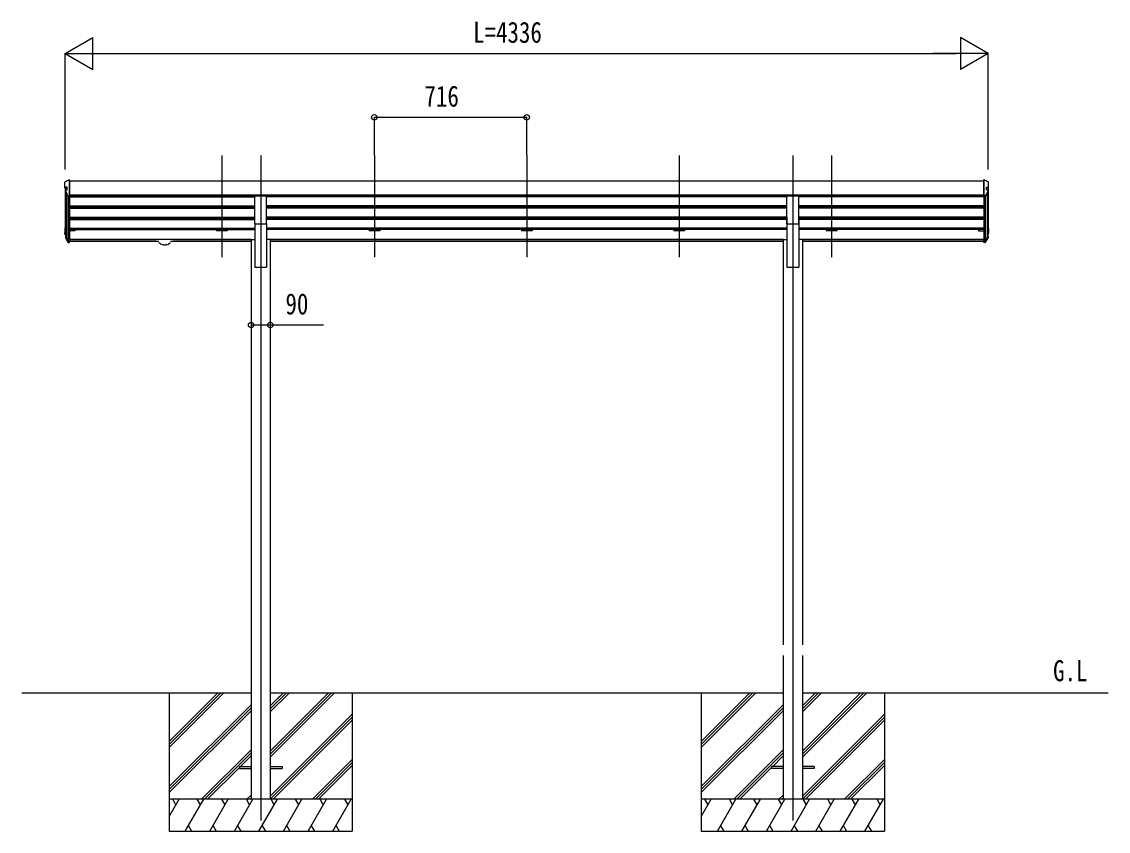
# Model space of a CAD drawing. Units: millimetres, scale not verified. Extents: x -12615 to 12615, y -8910 to 8910.
# Drawn here: x -3575 to 1530, y -4865 to -1063 of the extents above; entities that cross this region are included whole.
import ezdxf
from ezdxf.enums import TextEntityAlignment as Align

# ---------------------------------------------------------------- set-up
doc = ezdxf.new("R2010")
doc.units = ezdxf.units.MM
doc.header["$LTSCALE"] = 40
for name, color, linetype in [('0-2_USER1', 3, 'Continuous'), ('0-3_YKK_12', 2, 'Continuous'), ('0-4_YKK_13', 4, 'Continuous'), ('0-5_YKK_A1', 4, 'Continuous'), ('0-6_YKK_D', 6, 'Continuous')]:
    doc.layers.add(name, color=color, linetype=linetype)
doc.styles.add('ＭＳ ゴシック', font='')
doc.styles.get('ＭＳ ゴシック').set_extended_font_data('MS Gothic')

msp = doc.modelspace()

# ---------------------------------------------------------------- linework, layer by layer
at = {"layer": '0-3_YKK_12'}
for p, q in [((-2633.94, -1690.6), (-2633.94, -2168.11)), ((-2451.94, -1690.6), (-2451.94, -2168.11)), ((-1917.94, -1690.6), (-1917.94, -2168.11)), ((-1201.94, -1690.6), (-1201.94, -2168.11)), ((-485.94, -1690.6), (-485.94, -2168.11)), ((48.06, -1690.6), (48.06, -2168.11)), ((230.06, -1690.6), (230.06, -2168.11)), ((-2451.94, -2121.43), (-2451.94, -4815)), ((48.06, -2121.43), (48.06, -4815))]:
    msp.add_line(p, q, dxfattribs=at)
at = {"layer": '0-4_YKK_13'}
for p, q in [((-3371.94, -1838.13), (-3371.94, -1817.1)), ((-3350.96, -1805.8), (-3349.94, -1805.8)), ((-3349.94, -1879.88), (-3349.94, -1805.8)), ((947.08, -1805.8), (946.06, -1805.8)), ((946.06, -1879.88), (946.06, -1805.8)), ((968.06, -1838.13), (968.06, -1817.1)), ((-3371.94, -1842.71), (-3371.94, -1838.13)), ((-3369.94, -1844.7), (-3361.14, -1844.7)), ((-3369.57, -1855.48), (-3369.57, -1859.65)), ((-3369.33, -1860.6), (-3357.71, -1881.94)), ((-3355.95, -1879.88), (-3349.94, -1879.88)), ((-3355.95, -1882.98), (-3349.94, -1882.98)), ((-2479.44, -2012.43), (-2479.44, -1880.63)), ((-2479.44, -1880.63), (-2424.44, -1880.63)), ((-2424.44, -2012.43), (-2424.44, -1880.63)), ((20.56, -2012.43), (20.56, -1880.63)), ((20.56, -1880.63), (75.56, -1880.63)), ((75.56, -2012.43), (75.56, -1880.63)), ((952.07, -1879.88), (946.06, -1879.88)), ((952.07, -1882.98), (946.06, -1882.98)), ((965.45, -1860.6), (953.83, -1881.94)), ((966.06, -1844.7), (957.26, -1844.7)), ((965.69, -1855.48), (965.69, -1859.65)), ((968.06, -1842.71), (968.06, -1838.13)), ((-3371.94, -2033.26), (-3371.94, -2054.17)), ((-3370.44, -2033.26), (-3370.44, -2054.17)), ((-3369.94, -2031.27), (-3370.05, -2031.27)), ((-3369.94, -2032.76), (-3369.97, -2032.76)), ((-3369.94, -2033.28), (-3369.97, -2033.28)), ((-2479.44, -2012.43), (-2424.44, -2012.43)), ((20.56, -2012.43), (75.56, -2012.43)), ((966.06, -2031.27), (966.16, -2031.27)), ((966.06, -2032.76), (966.09, -2032.76)), ((966.06, -2033.28), (966.09, -2033.28)), ((966.56, -2033.26), (966.56, -2054.17)), ((968.06, -2033.26), (968.06, -2054.17)), ((-3371.94, -2060.73), (-3371.94, -2054.17)), ((-3369.94, -2054.67), (-3364.97, -2054.67)), ((-3369.94, -2056.16), (-3364.97, -2056.16)), ((-3364.97, -2062.69), (-3369.94, -2062.69)), ((-3369.57, -2071.11), (-3369.57, -2077.28)), ((-3369.33, -2072.06), (-3357.71, -2093.4)), ((-3368.01, -2071.35), (-3356.39, -2092.69)), ((-3364.97, -2068.99), (-3367.68, -2069.13)), ((-3364.97, -2070.48), (-3367.6, -2070.62)), ((-3364.97, -2071), (-3367.6, -2071.14)), ((-3366.82, -2073.02), (-3356.22, -2092.46)), ((-3349.94, -2092.95), (-3349.94, -2092.68)), ((946.06, -2092.95), (946.06, -2092.68)), ((962.94, -2073.02), (952.34, -2092.46)), ((964.13, -2071.35), (952.51, -2092.69)), ((965.45, -2072.06), (953.83, -2093.4)), ((966.06, -2054.67), (961.09, -2054.67)), ((966.06, -2056.16), (961.09, -2056.16)), ((961.09, -2062.69), (966.06, -2062.69)), ((961.09, -2068.99), (963.8, -2069.13)), ((961.09, -2070.48), (963.72, -2070.62)), ((961.09, -2071), (963.72, -2071.14)), ((965.69, -2071.11), (965.69, -2077.28)), ((968.06, -2060.73), (968.06, -2054.17)), ((-3355.95, -2092.95), (-3349.94, -2092.95)), ((-3355.95, -2094.45), (-3349.94, -2094.45)), ((-3355.95, -2099.54), (-3349.94, -2099.54)), ((-3349.94, -2094.45), (-3349.94, -2092.95)), ((-3349.94, -2099.54), (-3349.94, -2094.45)), ((952.07, -2092.95), (946.06, -2092.95)), ((946.06, -2094.45), (946.06, -2092.95)), ((946.06, -2099.54), (946.06, -2094.45)), ((952.07, -2094.45), (946.06, -2094.45)), ((952.07, -2099.54), (946.06, -2099.54)), ((-2552.14, -4560.44), (-2552.14, -4569.44)), ((-2552.14, -4560.44), (-2497.14, -4560.44)), ((-2552.14, -4569.44), (-2497.14, -4569.44)), ((-2406.74, -4560.44), (-2351.74, -4560.44)), ((-2406.74, -4569.44), (-2351.74, -4569.44)), ((-2351.74, -4560.44), (-2351.74, -4569.44)), ((-52.14, -4560.44), (-52.14, -4569.44)), ((2.86, -4560.44), (-52.14, -4560.44)), ((2.86, -4569.44), (-52.14, -4569.44)), ((148.26, -4560.44), (93.26, -4560.44)), ((148.26, -4569.44), (93.26, -4569.44)), ((148.26, -4560.44), (148.26, -4569.44))]:
    msp.add_line(p, q, dxfattribs=at)
for points in [[(-3350.96, -1805.8), (-3351.62, -1805.91), (-3351.87, -1806.01)], [(947.08, -1805.8), (947.73, -1805.91), (947.99, -1806.01)], [(-3361.14, -1853.08), (-3361.14, -1840.15), (-3369.94, -1840.15)], [(-3369.33, -1860.6), (-3369.51, -1860.13), (-3369.57, -1859.65)], [(957.26, -1853.08), (957.26, -1840.15), (966.06, -1840.15)], [(965.45, -1860.6), (965.63, -1860.13), (965.69, -1859.65)], [(-3366.94, -2072.54), (-3366.91, -2072.78), (-3366.82, -2073.02)], [(963.06, -2072.54), (963.03, -2072.78), (962.94, -2073.02)], [(-2917.52, -2110.53), (-2918.34, -2109.77), (-2918.78, -2109.36), (-2920.35, -2107.87), (-2920.76, -2107.48), (-2921.87, -2106.45), (-2922.41, -2105.97), (-2923.06, -2105.43), (-2924.24, -2104.52), (-2925.37, -2103.74), (-2926.43, -2103.07), (-2927.4, -2102.52), (-2928.23, -2102.07), (-2929.39, -2101.51), (-2929.93, -2101.27)], [(-2913.93, -2107.84), (-2912.81, -2108.55), (-2911.66, -2109.17), (-2910.47, -2109.72), (-2909.26, -2110.19), (-2908.02, -2110.58), (-2906.76, -2110.88), (-2905.5, -2111.09), (-2904.22, -2111.22), (-2902.93, -2111.27), (-2901.65, -2111.22), (-2900.37, -2111.09), (-2899.1, -2110.88), (-2897.85, -2110.58), (-2896.61, -2110.19), (-2895.4, -2109.72), (-2894.21, -2109.17), (-2893.05, -2108.55), (-2891.93, -2107.84)], [(-2888.35, -2110.53), (-2887.53, -2109.77), (-2887.09, -2109.36), (-2885.51, -2107.87), (-2885.1, -2107.48), (-2884, -2106.45), (-2883.46, -2105.97), (-2882.81, -2105.43), (-2881.63, -2104.52), (-2880.5, -2103.74), (-2879.43, -2103.07), (-2878.47, -2102.52), (-2877.63, -2102.07), (-2876.48, -2101.51), (-2875.94, -2101.27)]]:
    msp.add_lwpolyline(points, dxfattribs=at)
for centre, radius, start, end in [((-3369.95, -1817.11), 1.99, 92.61029, 179.78273), ((966.07, -1817.11), 1.99, 0.21727, 87.38971), ((-3369.93, -1838.14), 2.01, 179.65646, 269.73028), ((-3369.95, -1842.7), 2, 180.1578, 270.15693), ((-3367.53, -1855.48), 2.05, 94.16146, 208.53562), ((-3355.93, -1877.9), 1.98, 206.22789, 269.52692), ((-3355.95, -1880.98), 2, 208.65684, 270.0631), ((952.05, -1877.9), 1.98, 270.47308, 333.77211), ((952.07, -1880.98), 2, 269.9369, 331.34316), ((963.65, -1855.48), 2.05, 331.46438, 85.83854), ((966.06, -1842.7), 2, 269.84307, 359.8422), ((966.05, -1838.14), 2.01, 270.26972, 0.34354), ((-3369.95, -2033.26), 1.99, 92.83246, 179.8532), ((-3369.94, -2033.26), 0.498, 92.83246, 179.8532), ((-3369.94, -2033.78), 0.498, 92.83246, 179.8532), ((966.06, -2033.26), 0.498, 0.1468, 87.16754), ((966.06, -2033.78), 0.498, 0.1468, 87.16754), ((966.07, -2033.26), 1.99, 0.1468, 87.16754), ((-3369.95, -2054.16), 2, 180.1578, 270.15693), ((-3369.97, -2060.71), 1.98, 180.53254, 270.72538), ((-3369.94, -2054.17), 0.499, 180.1578, 270.15693), ((-3368.94, -2053.69), 0.996, 180.13284, 257.20178), ((-3367.58, -2071.11), 1.99, 92.73844, 208.43621), ((-3367.78, -2077.3), 1.79, 179.20521, 209.83812), ((-3367.58, -2071.11), 0.497, 92.73844, 208.43621), ((-3367.57, -2071.64), 0.5, 92.92822, 148.19941), ((-3355.95, -2092.45), 0.5, 208.65684, 270.0631), ((-3355.35, -2091.98), 1, 208.65405, 257.13177), ((-3350.24, -2092.68), 0.298, 293.5963, 359.91972), ((946.36, -2092.68), 0.298, 180.08028, 246.4037), ((951.47, -2091.98), 1, 282.86823, 331.34595), ((952.07, -2092.45), 0.5, 269.9369, 331.34316), ((963.7, -2071.11), 0.497, 331.56379, 87.26156), ((963.69, -2071.64), 0.5, 31.80059, 87.07178), ((963.7, -2071.11), 1.99, 331.56379, 87.26156), ((965.06, -2053.69), 0.996, 282.79822, 359.86716), ((963.9, -2077.3), 1.79, 330.16188, 0.79479), ((966.06, -2054.16), 2, 269.84307, 359.8422), ((966.08, -2060.71), 1.98, 269.27462, 359.46746), ((966.06, -2054.17), 0.499, 269.84307, 359.8422), ((-3355.95, -2092.44), 2, 208.65684, 270.0631), ((-3355.98, -2097.52), 2.02, 210.93953, 270.83929), ((952.07, -2092.44), 2, 269.9369, 331.34316), ((952.1, -2097.52), 2.02, 269.16071, 329.06047)]:
    msp.add_arc(centre, radius, start, end, dxfattribs=at)
for centre, major_axis, ratio, start_param, end_param in [((-3494.51, -1833.51), (2175.25, 113.38), 0.005463, 1.5132142, 1.5132624), ((-3382.69, -1833.51), (222.61, 113.61), 0.042479, 1.4102522, 1.4918239), ((978.81, -1833.51), (-222.61, 113.61), 0.042479, 4.7913614, 4.8729331), ((1090.63, -1833.51), (-2175.25, 113.38), 0.005463, 4.7699229, 4.7699711), ((-3388.02, -1833.51), (-61.55, 113.97), 0.043861, 4.2804044, 4.4860427), ((-2765.81, -1833.51), (2175.25, 113.38), 0.005463, 1.847733, 1.8508593), ((984.14, -1833.51), (61.55, 113.97), 0.043861, 1.7971426, 2.0027809), ((361.93, -1833.51), (-2175.25, 113.38), 0.005463, 4.432326, 4.4354523), ((-3388.02, -2032.53), (-61.55, 113.97), 0.043861, 1.9592168, 2.1648551), ((984.14, -2032.53), (61.55, 113.97), 0.043861, 4.1183302, 4.3239685)]:
    msp.add_ellipse(centre, major_axis=major_axis, ratio=ratio, start_param=start_param, end_param=end_param, dxfattribs=at)
at = {"layer": '0-5_YKK_A1'}
for p, q in [((-3349.94, -1807.01), (-3349.94, -2095.58)), ((946.06, -1811.59), (-3349.94, -1811.59)), ((946.06, -1807.01), (946.06, -2095.58)), ((-3369.94, -1844.7), (-3369.94, -2053.7)), ((-3364.97, -1868.61), (-3364.97, -2076.41)), ((-3355.84, -1882.98), (-3355.84, -2092.85)), ((946.05, -1878.19), (-3349.95, -1878.19)), ((-3349.94, -1881.44), (-2479.44, -1881.44)), ((-2479.44, -1881.55), (-3349.94, -1881.55)), ((-3349.94, -1885.99), (-2479.45, -1885.99)), ((-3324.94, -1885.99), (-3324.94, -1881.55)), ((-2658.94, -1881.44), (-2658.94, -1885.99)), ((-2608.94, -1885.99), (-2608.94, -1881.44)), ((20.56, -1885.99), (-2424.45, -1885.99)), ((20.56, -1881.44), (-2424.44, -1881.44)), ((-1942.94, -1881.44), (-1942.94, -1885.99)), ((-1892.94, -1885.99), (-1892.94, -1881.44)), ((-1226.94, -1881.44), (-1226.94, -1885.99)), ((-1176.94, -1885.99), (-1176.94, -1881.44)), ((-510.94, -1881.44), (-510.94, -1885.99)), ((-460.94, -1885.99), (-460.94, -1881.44)), ((946.06, -1885.99), (75.55, -1885.99)), ((946.06, -1881.44), (75.56, -1881.44)), ((205.06, -1881.44), (205.06, -1885.99)), ((255.06, -1885.99), (255.06, -1881.44)), ((921.06, -1885.99), (921.06, -1881.55)), ((951.96, -1882.98), (951.96, -2092.78)), ((961.09, -1868.61), (961.09, -2076.41)), ((966.06, -1844.7), (966.06, -2053.7)), ((-3349.94, -1927.87), (-2479.44, -1927.87)), ((-3349.94, -1929.36), (-2479.44, -1929.36)), ((-3349.94, -1933.68), (-2479.44, -1933.68)), ((-3349.94, -1938.57), (-2479.45, -1938.57)), ((-3324.94, -1938.57), (-3324.94, -1933.68)), ((-2658.94, -1933.68), (-2658.94, -1938.57)), ((-2608.94, -1938.57), (-2608.94, -1933.68)), ((20.56, -1938.57), (-2424.45, -1938.57)), ((20.56, -1927.87), (-2424.44, -1927.87)), ((20.56, -1929.36), (-2424.44, -1929.36)), ((20.56, -1933.68), (-2424.44, -1933.68)), ((-1942.94, -1933.68), (-1942.94, -1938.57)), ((-1892.94, -1938.57), (-1892.94, -1933.68)), ((-1226.94, -1933.68), (-1226.94, -1938.57)), ((-1176.94, -1938.57), (-1176.94, -1933.68)), ((-510.94, -1933.68), (-510.94, -1938.57)), ((-460.94, -1938.57), (-460.94, -1933.68)), ((946.06, -1938.57), (75.55, -1938.57)), ((946.06, -1927.87), (75.56, -1927.87)), ((946.06, -1929.36), (75.56, -1929.36)), ((946.06, -1933.68), (75.56, -1933.68)), ((205.06, -1933.68), (205.06, -1938.57)), ((255.06, -1938.57), (255.06, -1933.68)), ((921.06, -1938.57), (921.06, -1933.68)), ((-3349.94, -1980.44), (-2479.44, -1980.44)), ((-3349.94, -1981.94), (-2479.44, -1981.94)), ((-3349.94, -1986.26), (-2479.44, -1986.26)), ((-3324.94, -1991.14), (-3324.94, -1986.26)), ((-2658.94, -1986.26), (-2658.94, -1991.14)), ((-2608.94, -1991.14), (-2608.94, -1986.26)), ((20.56, -1980.44), (-2424.44, -1980.44)), ((20.56, -1981.94), (-2424.44, -1981.94)), ((20.56, -1986.26), (-2424.44, -1986.26)), ((-1942.94, -1986.26), (-1942.94, -1991.14)), ((-1892.94, -1991.14), (-1892.94, -1986.26)), ((-1226.94, -1986.26), (-1226.94, -1991.14)), ((-1176.94, -1991.14), (-1176.94, -1986.26)), ((-510.94, -1986.26), (-510.94, -1991.14)), ((-460.94, -1991.14), (-460.94, -1986.26)), ((20.56, -1980.55), (20.56, -2215)), ((946.06, -1980.44), (75.56, -1980.44)), ((75.56, -1980.55), (75.56, -2215)), ((946.06, -1981.94), (75.56, -1981.94)), ((946.06, -1986.26), (75.56, -1986.26)), ((205.06, -1986.26), (205.06, -1991.14)), ((255.06, -1991.14), (255.06, -1986.26)), ((921.06, -1991.14), (921.06, -1986.26)), ((-3349.94, -1991.14), (-2479.45, -1991.14)), ((-3349.94, -2033.02), (-2479.44, -2033.02)), ((-3349.94, -2034.52), (-2479.44, -2034.52)), ((-3349.94, -2038.84), (-2479.44, -2038.84)), ((-3324.94, -2038.84), (-3324.94, -2044.36)), ((-3324.94, -2039.19), (-2479.44, -2039.19)), ((-2658.94, -2038.84), (-2658.94, -2044.36)), ((-2608.94, -2038.84), (-2608.94, -2044.36)), ((-2479.44, -2012.43), (-2479.44, -2215)), ((20.56, -1991.14), (-2424.45, -1991.14)), ((-2424.44, -2012.43), (-2424.44, -2215)), ((20.56, -2033.02), (-2424.44, -2033.02)), ((20.56, -2034.52), (-2424.44, -2034.52)), ((20.56, -2038.84), (-2424.44, -2038.84)), ((-1942.94, -2038.84), (-1942.94, -2044.36)), ((-1892.94, -2038.84), (-1892.94, -2044.36)), ((-1226.94, -2038.84), (-1226.94, -2044.36)), ((-1176.94, -2038.84), (-1176.94, -2044.36)), ((-510.94, -2038.84), (-510.94, -2044.36)), ((-460.94, -2038.84), (-460.94, -2044.36)), ((946.06, -1991.14), (75.55, -1991.14)), ((946.06, -2033.02), (75.56, -2033.02)), ((946.06, -2034.52), (75.56, -2034.52)), ((946.06, -2038.84), (75.56, -2038.84)), ((921.06, -2039.19), (75.56, -2039.19)), ((205.06, -2038.84), (205.06, -2044.36)), ((255.06, -2038.84), (255.06, -2044.36)), ((921.06, -2038.84), (921.06, -2044.36)), ((921.06, -2038.84), (921.06, -2044.36)), ((-2497.14, -2086.43), (-3355.84, -2086.43)), ((-3324.94, -2044.36), (-3349.94, -2044.36)), ((-2943.45, -2087.83), (-3349.94, -2087.83)), ((-2497.14, -2087.83), (-2862.42, -2087.83)), ((-2608.94, -2044.36), (-2658.94, -2044.36)), ((-2497.14, -2086), (-2497.14, -4714.94)), ((-2497.14, -2086), (-2479.44, -2086)), ((-2406.74, -2086), (-2424.44, -2086)), ((-2406.74, -2086), (-2406.74, -4714.94)), ((2.86, -2086.43), (-2406.74, -2086.43)), ((2.86, -2087.83), (-2406.74, -2087.83)), ((-1892.94, -2044.36), (-1942.94, -2044.36)), ((-1176.94, -2044.36), (-1226.94, -2044.36)), ((-460.94, -2044.36), (-510.94, -2044.36)), ((2.86, -2086), (2.86, -3990)), ((2.86, -2086), (20.56, -2086)), ((93.26, -2086), (75.56, -2086)), ((93.26, -2086), (93.26, -3990)), ((946.06, -2086.43), (93.26, -2086.43)), ((946.06, -2087.83), (93.26, -2087.83)), ((255.06, -2044.36), (205.06, -2044.36)), ((921.06, -2044.36), (946.06, -2044.36)), ((921.06, -2044.36), (946.06, -2044.36)), ((-2929.93, -2095.51), (-3349.94, -2095.51)), ((-2497.14, -2095.51), (-2875.93, -2095.51)), ((2.86, -2095.51), (-2406.74, -2095.51)), ((946.06, -2095.51), (93.26, -2095.51)), ((-2479.44, -2215), (-2424.44, -2215)), ((20.56, -2215), (75.56, -2215)), ((2.86, -4040), (2.86, -4715)), ((93.26, -4040), (93.26, -4715)), ((-3574.57, -4215), (-2496.74, -4215)), ((-2881.74, -4471.32), (-2625.36, -4214.94)), ((-2881.74, -4457.18), (-2639.5, -4214.94)), ((-2881.74, -4443.04), (-2653.64, -4214.94)), ((-2881.74, -4215), (-2881.74, -4864.94)), ((-2406.74, -4304.69), (-2316.99, -4214.94)), ((-2406.74, -4290.55), (-2331.13, -4214.94)), ((-2406.74, -4276.4), (-2345.28, -4214.94)), ((-2406.74, -4215), (3.26, -4215)), ((-2406.74, -4516.82), (-2104.92, -4215)), ((-2406.74, -4502.68), (-2119.06, -4215)), ((-2406.74, -4488.54), (-2133.2, -4215)), ((-2373.99, -4243.65), (-2345.28, -4214.94)), ((-2021.74, -4215), (-2021.74, -4864.94)), ((-381.74, -4471.32), (-125.36, -4214.94)), ((-381.74, -4457.18), (-139.5, -4214.94)), ((-381.74, -4443.04), (-153.64, -4214.94)), ((-381.74, -4215), (-381.74, -4864.94)), ((93.26, -4304.69), (183.01, -4214.94)), ((93.26, -4290.55), (168.87, -4214.94)), ((93.26, -4276.4), (154.72, -4214.94)), ((93.26, -4215), (1530.09, -4215)), ((93.26, -4516.82), (395.08, -4215)), ((93.26, -4502.68), (380.94, -4215)), ((93.26, -4488.54), (366.8, -4215)), ((478.26, -4215), (478.26, -4864.94)), ((-2881.74, -4655.17), (-2497.14, -4270.57)), ((-2881.74, -4669.31), (-2497.14, -4284.71)), ((-381.74, -4655.17), (2.86, -4270.57)), ((-381.74, -4669.31), (2.86, -4284.71)), ((-2881.74, -4683.45), (-2497.14, -4298.85)), ((-2406.74, -4700.67), (-2021.74, -4315.67)), ((-2406.74, -4714.81), (-2021.74, -4329.81)), ((-381.74, -4683.45), (2.86, -4298.85)), ((93.26, -4700.67), (478.26, -4315.67)), ((93.26, -4714.81), (478.26, -4329.81)), ((-2392.73, -4714.94), (-2021.74, -4343.95)), ((107.27, -4714.94), (478.26, -4343.95)), ((-2729.38, -4714.94), (-2497.14, -4482.7)), ((-229.38, -4714.94), (2.86, -4482.7)), ((-2715.24, -4714.94), (-2497.14, -4496.84)), ((-2546.6, -4560.44), (-2497.14, -4510.99)), ((-2208.88, -4714.94), (-2021.74, -4527.8)), ((-2194.74, -4714.94), (-2021.74, -4541.94)), ((-215.24, -4714.94), (2.86, -4496.84)), ((-46.6, -4560.44), (2.86, -4510.99)), ((291.12, -4714.94), (478.26, -4527.8)), ((305.26, -4714.94), (478.26, -4541.94)), ((-2701.1, -4714.94), (-2552.14, -4565.99)), ((-2180.6, -4714.94), (-2021.74, -4556.09)), ((-201.1, -4714.94), (-52.14, -4565.99)), ((319.4, -4714.94), (478.26, -4556.09)), ((-2517.25, -4714.94), (-2497.14, -4694.83)), ((-17.25, -4714.94), (2.86, -4694.83)), ((-2021.74, -4714.94), (-2881.74, -4714.94)), ((-2881.74, -4795.42), (-2835.28, -4714.94)), ((-2850.28, -4740.92), (-2865.28, -4714.94)), ((-2806.41, -4864.94), (-2719.81, -4714.94)), ((-2734.81, -4740.92), (-2749.81, -4714.94)), ((-2690.94, -4864.94), (-2604.34, -4714.94)), ((-2619.34, -4740.92), (-2634.34, -4714.94)), ((-2575.47, -4864.94), (-2488.87, -4714.94)), ((-2503.87, -4740.93), (-2518.87, -4714.94)), ((-2503.11, -4714.94), (-2497.14, -4708.98)), ((-2460, -4864.94), (-2373.4, -4714.94)), ((-2388.4, -4740.92), (-2403.4, -4714.94)), ((-2344.53, -4864.94), (-2257.93, -4714.94)), ((-2272.93, -4740.92), (-2287.93, -4714.94)), ((-2229.06, -4864.94), (-2142.46, -4714.94)), ((-2157.82, -4740.92), (-2172.82, -4714.94)), ((-2113, -4864.94), (-2026.4, -4714.94)), ((-2041.4, -4740.92), (-2056.4, -4714.94)), ((478.26, -4714.94), (-381.74, -4714.94)), ((-381.74, -4795.42), (-335.28, -4714.94)), ((-350.28, -4740.92), (-365.28, -4714.94)), ((-306.41, -4864.94), (-219.81, -4714.94)), ((-234.81, -4740.92), (-249.81, -4714.94)), ((-190.94, -4864.94), (-104.34, -4714.94)), ((-119.34, -4740.92), (-134.34, -4714.94)), ((-75.47, -4864.94), (11.13, -4714.94)), ((-3.87, -4740.93), (-18.87, -4714.94)), ((-3.11, -4714.94), (2.86, -4708.98)), ((40, -4864.94), (126.6, -4714.94)), ((111.6, -4740.92), (96.6, -4714.94)), ((155.47, -4864.94), (242.07, -4714.94)), ((227.07, -4740.92), (212.07, -4714.94)), ((270.94, -4864.94), (357.54, -4714.94)), ((342.18, -4740.92), (327.18, -4714.94)), ((387, -4864.94), (473.6, -4714.94)), ((458.6, -4740.92), (443.6, -4714.94)), ((-2791.41, -4838.96), (-2776.41, -4864.94)), ((-2675.95, -4838.96), (-2660.95, -4864.94)), ((-2560.48, -4838.96), (-2545.48, -4864.94)), ((-2445, -4838.96), (-2430, -4864.94)), ((-2329.53, -4838.96), (-2314.54, -4864.94)), ((-2214.43, -4838.96), (-2199.43, -4864.94)), ((-2098.01, -4838.96), (-2083.01, -4864.94)), ((-291.41, -4838.96), (-276.41, -4864.94)), ((-175.95, -4838.96), (-160.95, -4864.94)), ((-60.48, -4838.96), (-45.48, -4864.94)), ((55, -4838.96), (70, -4864.94)), ((170.47, -4838.96), (185.46, -4864.94)), ((285.57, -4838.96), (300.57, -4864.94)), ((401.99, -4838.96), (416.99, -4864.94)), ((-2881.74, -4864.94), (-2021.74, -4864.94)), ((-381.74, -4864.94), (478.26, -4864.94))]:
    msp.add_line(p, q, dxfattribs=at)
msp.add_lwpolyline([(20.56, -2039.19), (-526.94, -2039.19), (-2424.44, -2039.19)], dxfattribs=at)
at = {"layer": '0-6_YKK_D'}
for p, q in [((-3369.94, -1211.59), (-3240.04, -1136.59)), ((-3240.04, -1286.59), (-3240.04, -1136.59)), ((966.06, -1211.59), (836.16, -1136.59)), ((836.16, -1136.59), (836.16, -1286.59)), ((-3369.94, -1757.01), (-3369.94, -1210.59)), ((-3369.94, -1211.59), (-3240.04, -1286.59)), ((-3369.94, -1211.59), (-3110.13, -1211.59)), ((-3219.94, -1211.59), (816.06, -1211.59)), ((966.06, -1211.59), (706.25, -1211.59)), ((966.06, -1211.59), (836.16, -1286.59)), ((966.06, -1757.01), (966.06, -1210.59)), ((-1917.94, -1689.6), (-1917.94, -1510.59)), ((-1917.94, -1511.59), (-1201.94, -1511.59)), ((-1201.94, -1689.6), (-1201.94, -1510.59))]:
    msp.add_line(p, q, dxfattribs=at)
msp.add_lwpolyline([(-2496.94, -2487.15), (-2406.54, -2487.15), (-2157.14, -2487.15)], dxfattribs=at)
for centre in [(-1917.94, -1511.59), (-1201.94, -1511.59), (-2496.94, -2487.15), (-2406.54, -2487.15)]:
    msp.add_circle(centre, 12.75, dxfattribs=at)

# ---------------------------------------------------------------- texts
at = {"layer": '0-2_USER1', "style": 'ＭＳ ゴシック', "width": 0.8}
msp.add_text('G.L', height=98.97, dxfattribs=at).set_placement((1271, -4190), align=Align.BOTTOM_LEFT)
at = {"layer": '0-6_YKK_D', "style": 'ＭＳ ゴシック', "width": 0.8}
for s, p in [('L=4336', (-1453.94, -1191.59)), ('716', (-1682.34, -1491.59)), ('90', (-2335.54, -2467.15))]:
    msp.add_text(s, height=98.97, dxfattribs=at).set_placement(p, align=Align.BOTTOM_LEFT)

doc.saveas('drawing.dxf')
